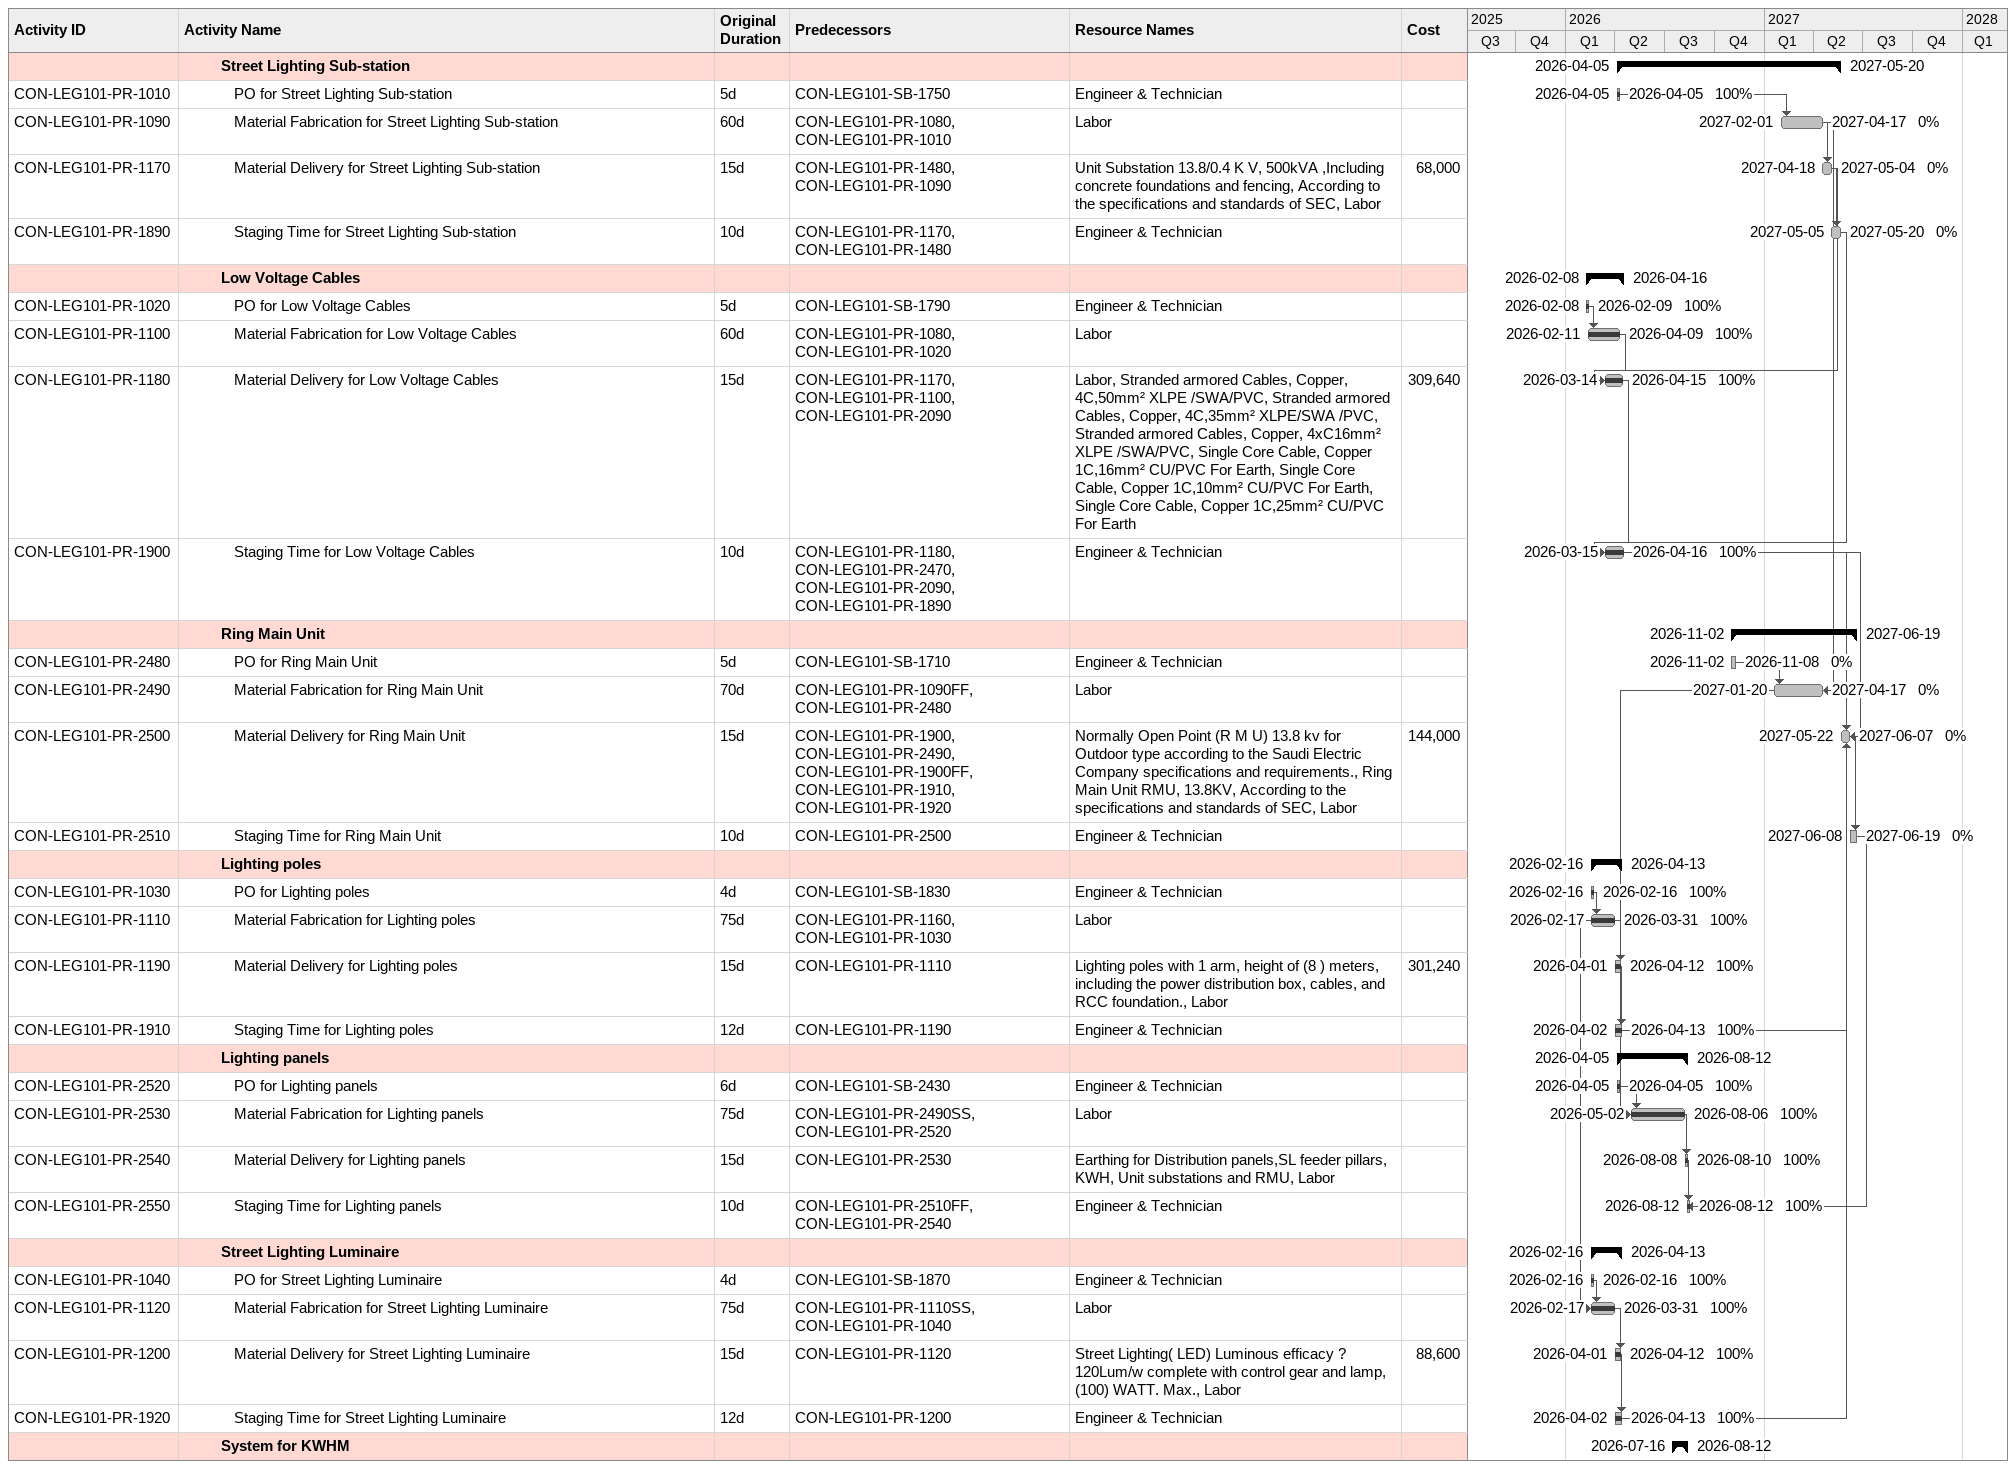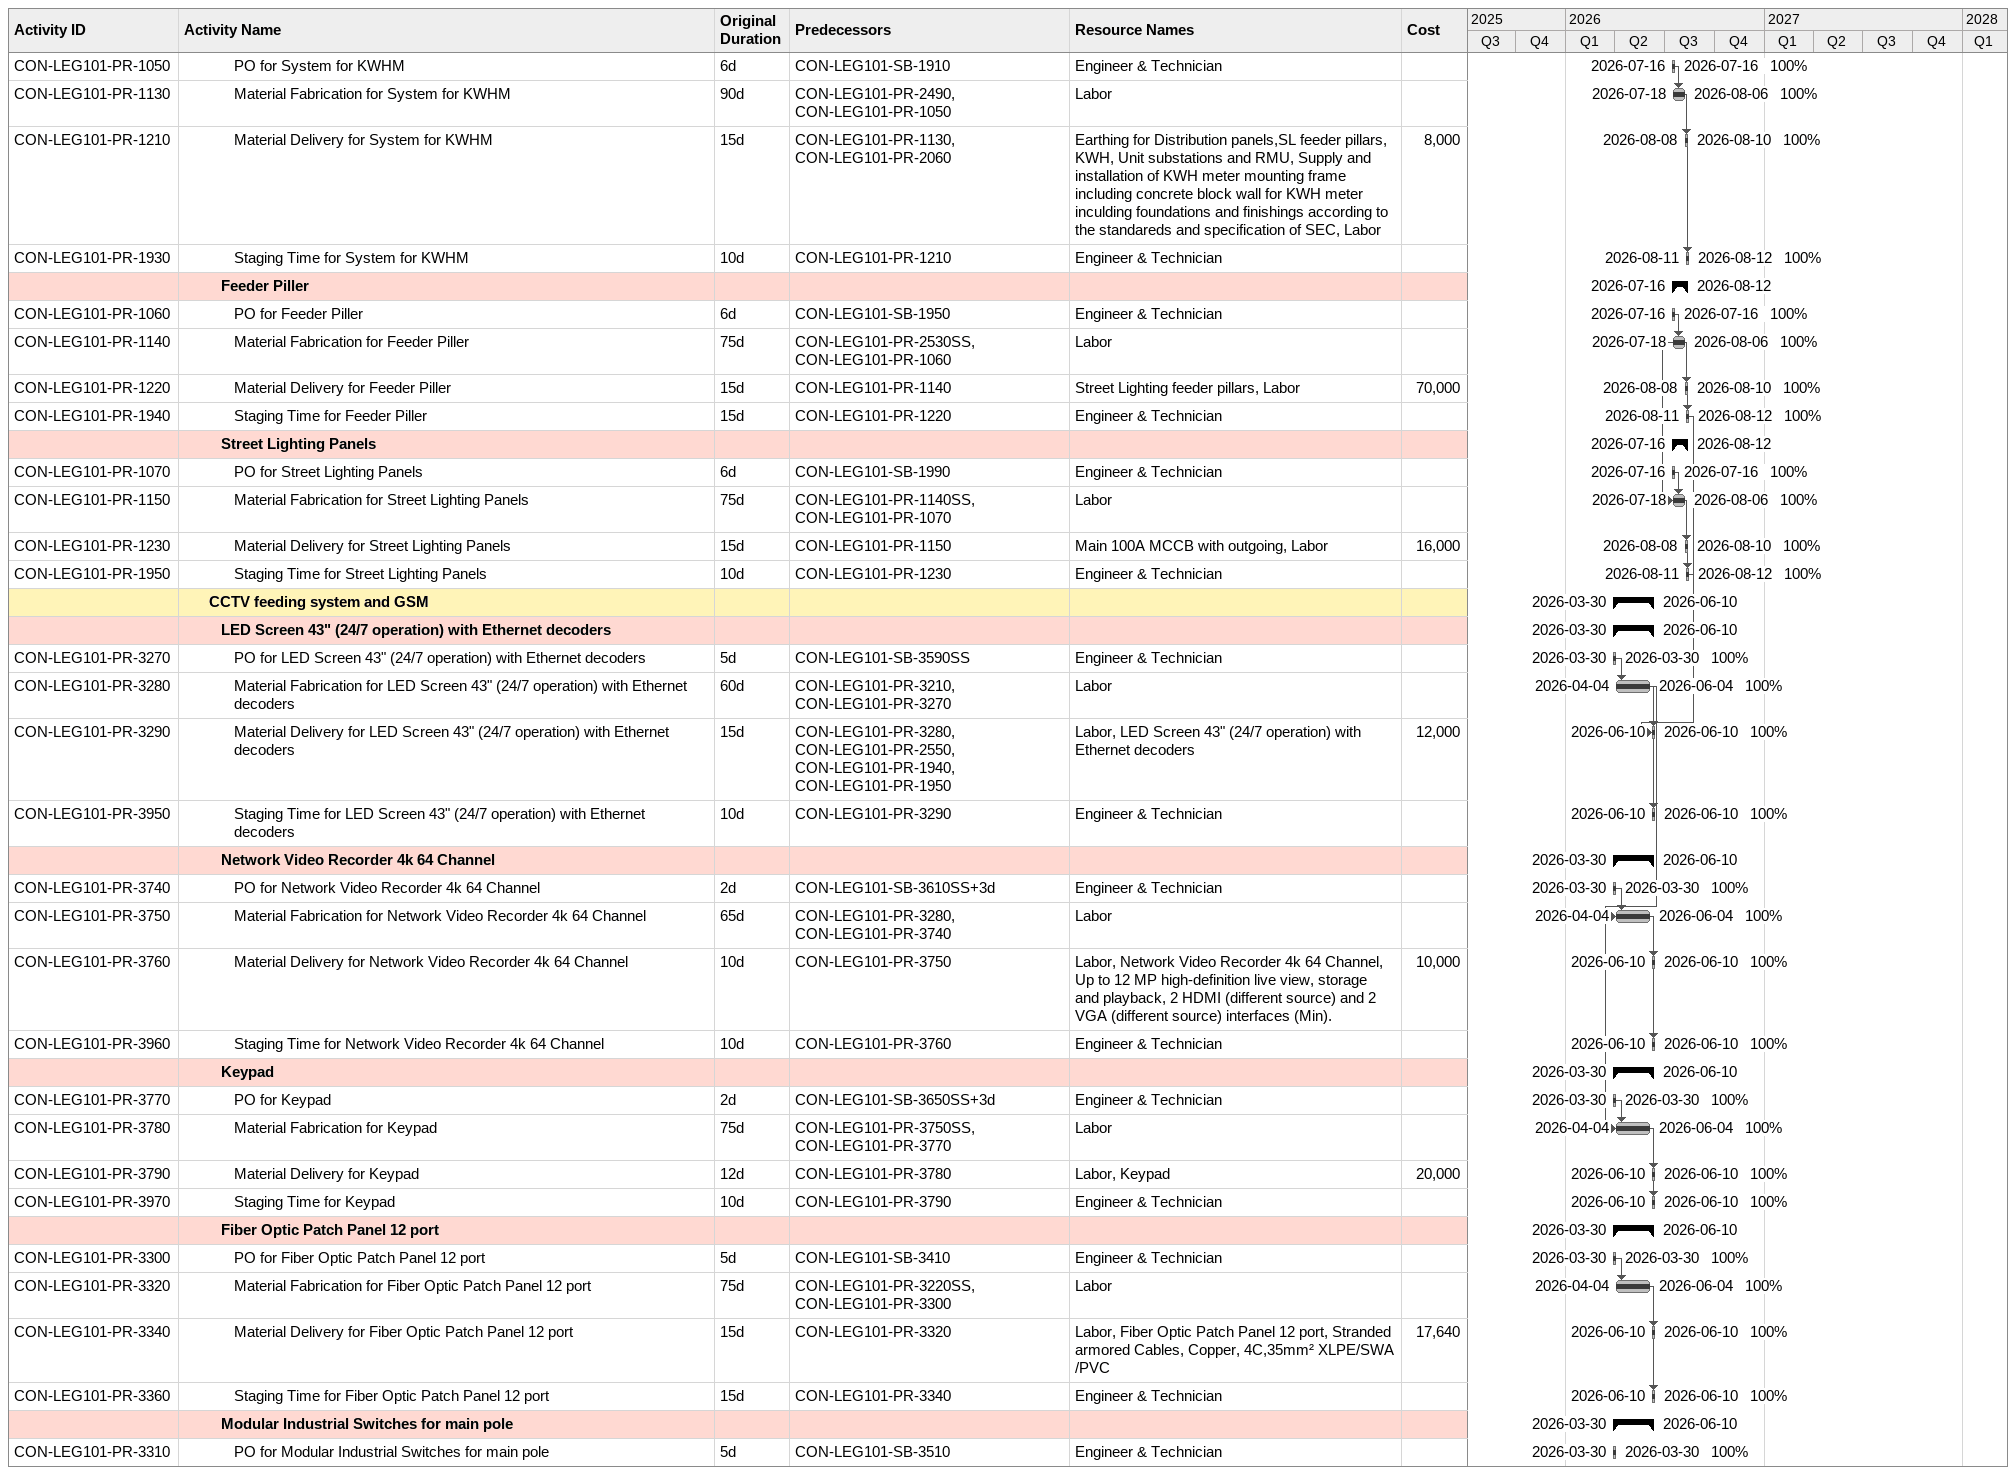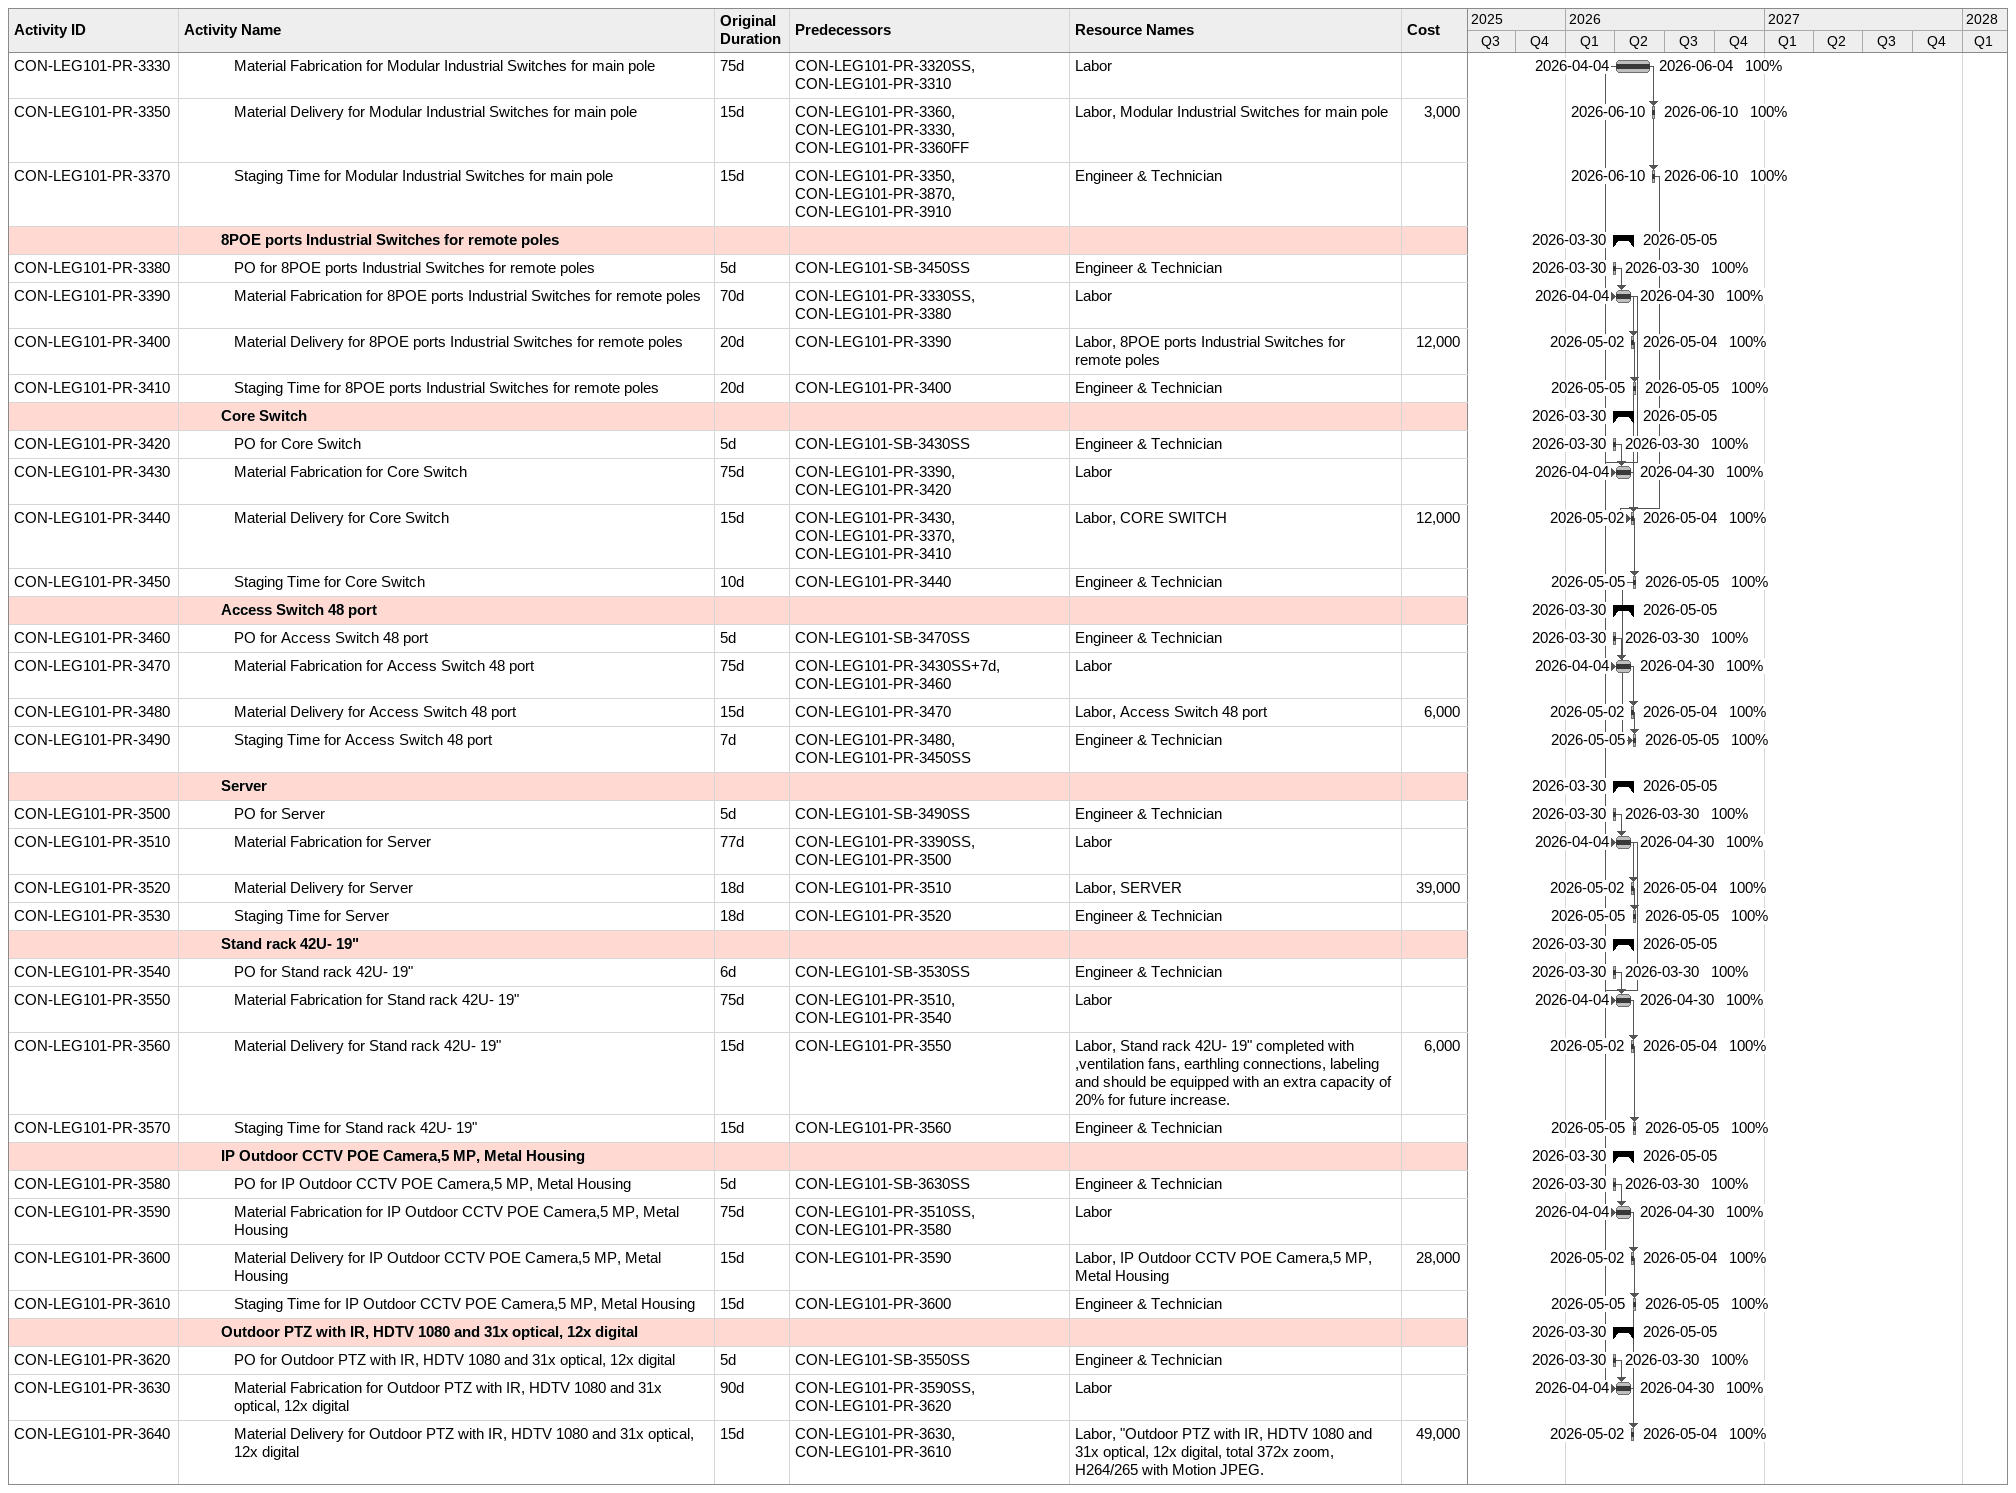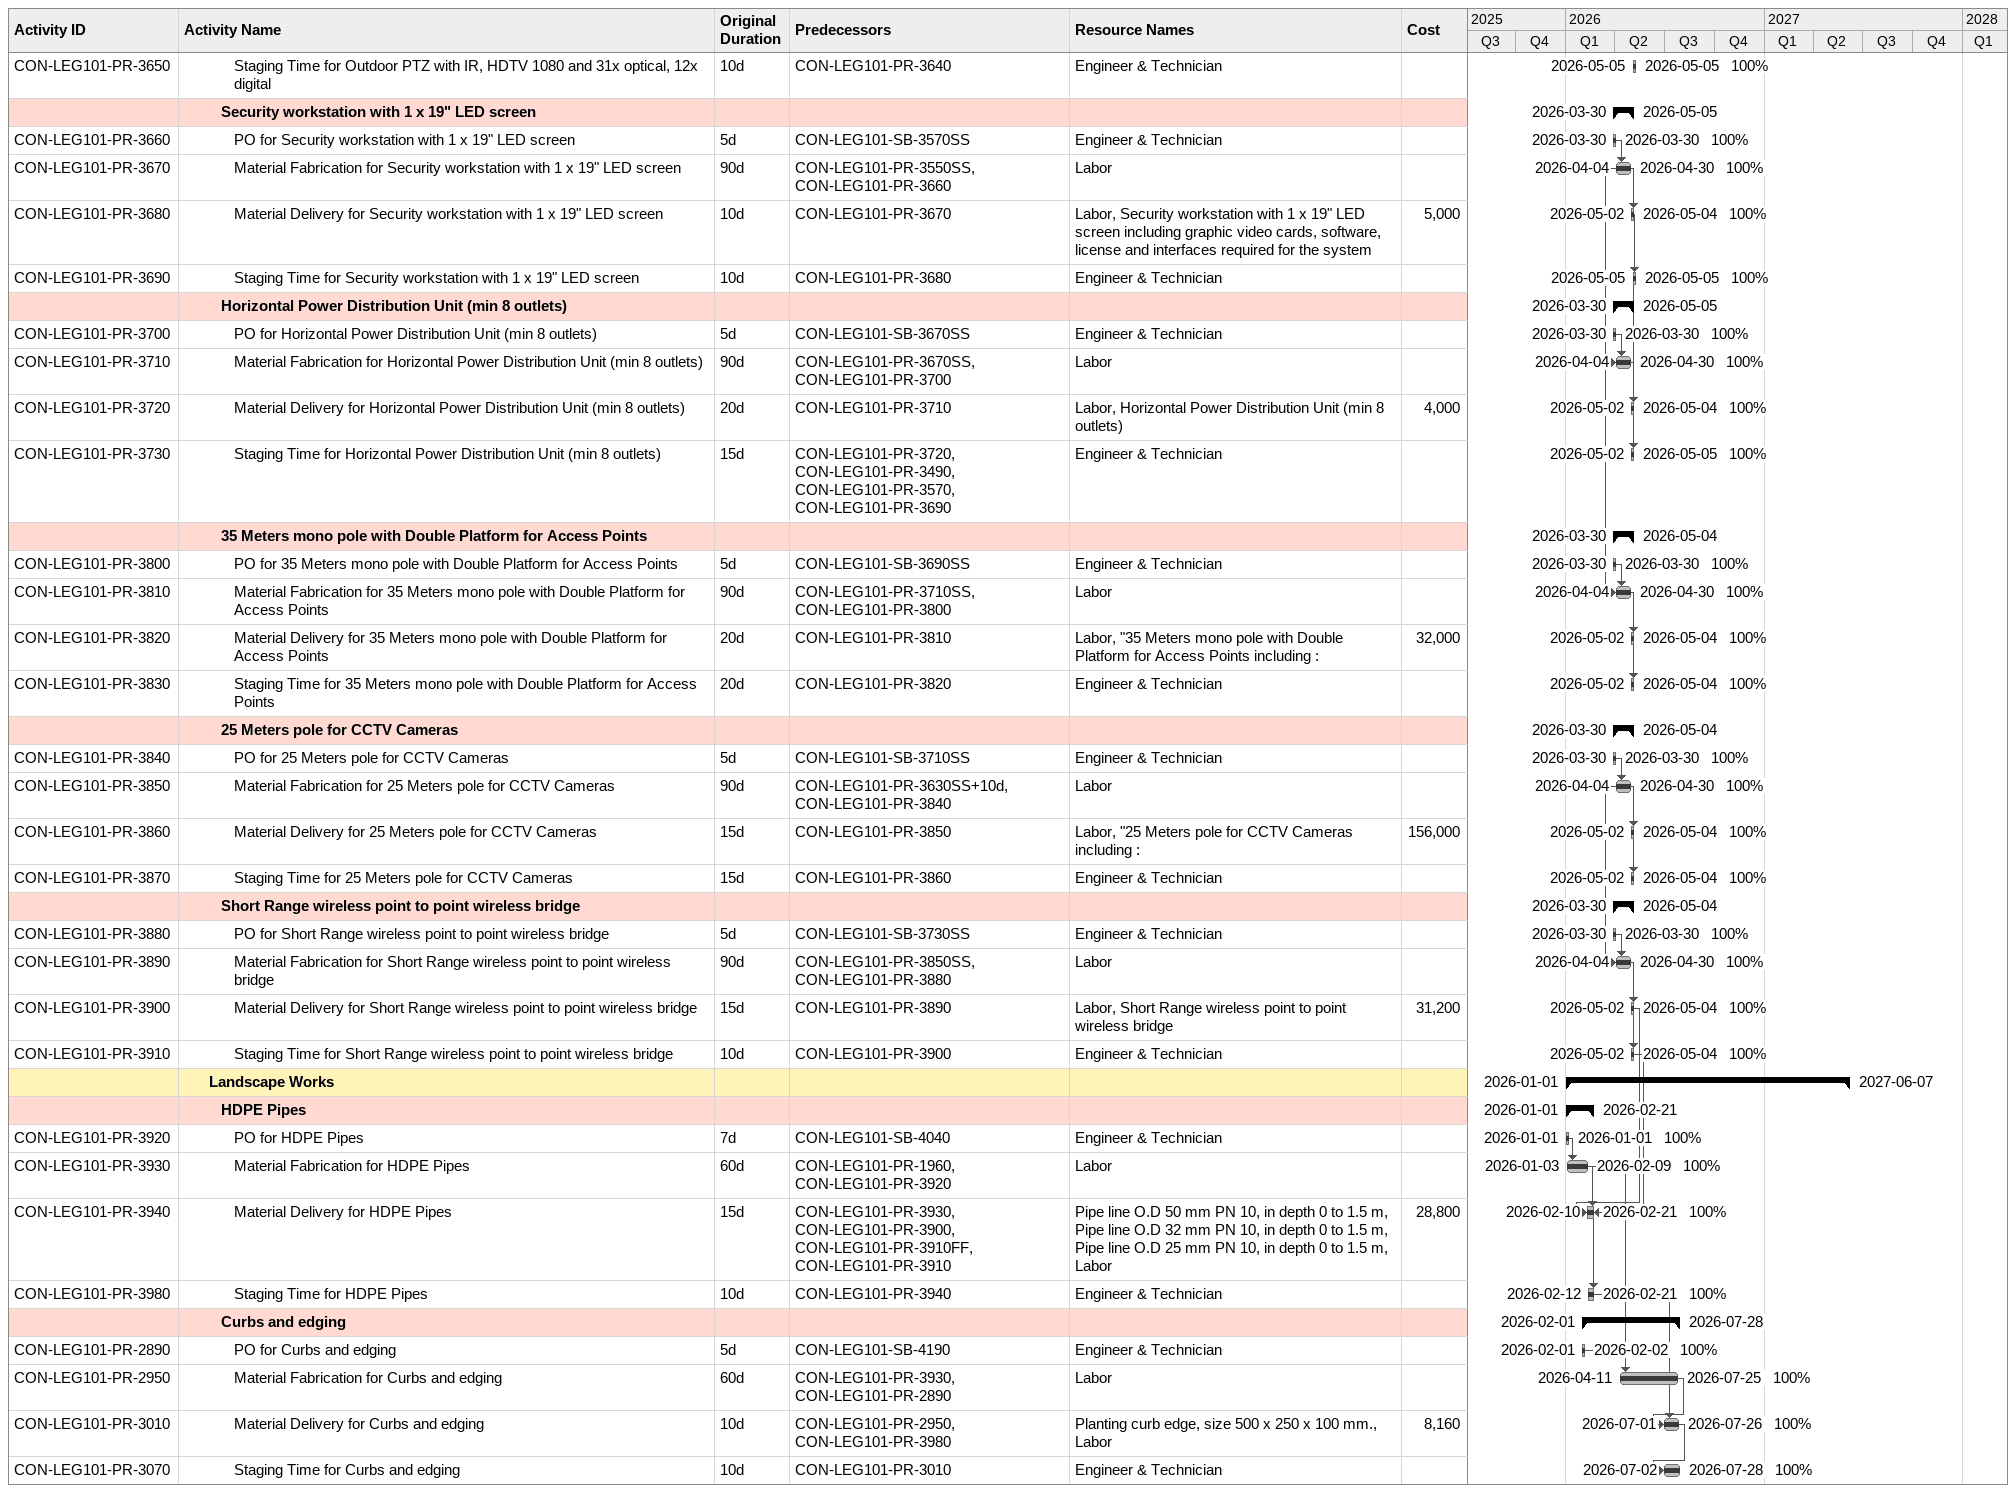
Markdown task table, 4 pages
| ID | Level | Task | Original duration | Start | Finish | Predecessors | Resources | % complete | Cost |
|---|---|---|---|---|---|---|---|---|---|
|  | 4 | **Street Lighting Sub-station** |  | 2026-04-05 | 2027-05-20 |  |  |  |  |
| CON-LEG101-PR-1010 | 5 | PO for Street Lighting Sub-station | 5d | 2026-04-05 | 2026-04-05 | CON-LEG101-SB-1750 | Engineer & Technician | 100 |  |
| CON-LEG101-PR-1090 | 5 | Material Fabrication for Street Lighting Sub-station | 60d | 2027-02-01 | 2027-04-17 | CON-LEG101-PR-1080, CON-LEG101-PR-1010 | Labor | 0 |  |
| CON-LEG101-PR-1170 | 5 | Material Delivery for Street Lighting Sub-station | 15d | 2027-04-18 | 2027-05-04 | CON-LEG101-PR-1480, CON-LEG101-PR-1090 | Unit Substation 13.8/0.4 K V, 500kVA ,Including concrete foundations and fencing, According to the specifications and standards of SEC, Labor | 0 | 68000 |
| CON-LEG101-PR-1890 | 5 | Staging Time for Street Lighting Sub-station | 10d | 2027-05-05 | 2027-05-20 | CON-LEG101-PR-1170, CON-LEG101-PR-1480 | Engineer & Technician | 0 |  |
|  | 4 | **Low Voltage Cables** |  | 2026-02-08 | 2026-04-16 |  |  |  |  |
| CON-LEG101-PR-1020 | 5 | PO for Low Voltage Cables | 5d | 2026-02-08 | 2026-02-09 | CON-LEG101-SB-1790 | Engineer & Technician | 100 |  |
| CON-LEG101-PR-1100 | 5 | Material Fabrication for Low Voltage Cables | 60d | 2026-02-11 | 2026-04-09 | CON-LEG101-PR-1080, CON-LEG101-PR-1020 | Labor | 100 |  |
| CON-LEG101-PR-1180 | 5 | Material Delivery for Low Voltage Cables | 15d | 2026-03-14 | 2026-04-15 | CON-LEG101-PR-1170, CON-LEG101-PR-1100, CON-LEG101-PR-2090 | Labor, Stranded armored Cables, Copper, 4C,50mm² XLPE /SWA/PVC, Stranded armored Cables, Copper, 4C,35mm² XLPE/SWA /PVC, Stranded armored Cables, Copper, 4xC16mm² XLPE /SWA/PVC, Single Core Cable, Copper 1C,16mm² CU/PVC For Earth, Single Core Cable, Copper 1C,10mm² CU/PVC For Earth, Single Core Cable, Copper 1C,25mm² CU/PVC For Earth | 100 | 309640 |
| CON-LEG101-PR-1900 | 5 | Staging Time for Low Voltage Cables | 10d | 2026-03-15 | 2026-04-16 | CON-LEG101-PR-1180, CON-LEG101-PR-2470, CON-LEG101-PR-2090, CON-LEG101-PR-1890 | Engineer & Technician | 100 |  |
|  | 4 | **Ring Main Unit** |  | 2026-11-02 | 2027-06-19 |  |  |  |  |
| CON-LEG101-PR-2480 | 5 | PO for Ring Main Unit | 5d | 2026-11-02 | 2026-11-08 | CON-LEG101-SB-1710 | Engineer & Technician | 0 |  |
| CON-LEG101-PR-2490 | 5 | Material Fabrication for Ring Main Unit | 70d | 2027-01-20 | 2027-04-17 | CON-LEG101-PR-1090FF, CON-LEG101-PR-2480 | Labor | 0 |  |
| CON-LEG101-PR-2500 | 5 | Material Delivery for Ring Main Unit | 15d | 2027-05-22 | 2027-06-07 | CON-LEG101-PR-1900, CON-LEG101-PR-2490, CON-LEG101-PR-1900FF, CON-LEG101-PR-1910, CON-LEG101-PR-1920 | Normally Open Point (R M U) 13.8 kv for Outdoor type according to the Saudi Electric Company specifications and requirements., Ring Main Unit RMU, 13.8KV, According to the specifications and standards of SEC, Labor | 0 | 144000 |
| CON-LEG101-PR-2510 | 5 | Staging Time for Ring Main Unit | 10d | 2027-06-08 | 2027-06-19 | CON-LEG101-PR-2500 | Engineer & Technician | 0 |  |
|  | 4 | **Lighting poles** |  | 2026-02-16 | 2026-04-13 |  |  |  |  |
| CON-LEG101-PR-1030 | 5 | PO for Lighting poles | 4d | 2026-02-16 | 2026-02-16 | CON-LEG101-SB-1830 | Engineer & Technician | 100 |  |
| CON-LEG101-PR-1110 | 5 | Material Fabrication for Lighting poles | 75d | 2026-02-17 | 2026-03-31 | CON-LEG101-PR-1160, CON-LEG101-PR-1030 | Labor | 100 |  |
| CON-LEG101-PR-1190 | 5 | Material Delivery for Lighting poles | 15d | 2026-04-01 | 2026-04-12 | CON-LEG101-PR-1110 | Lighting poles with 1 arm, height of (8 ) meters, including the power distribution box, cables, and RCC foundation., Labor | 100 | 301240 |
| CON-LEG101-PR-1910 | 5 | Staging Time for Lighting poles | 12d | 2026-04-02 | 2026-04-13 | CON-LEG101-PR-1190 | Engineer & Technician | 100 |  |
|  | 4 | **Lighting panels** |  | 2026-04-05 | 2026-08-12 |  |  |  |  |
| CON-LEG101-PR-2520 | 5 | PO for Lighting panels | 6d | 2026-04-05 | 2026-04-05 | CON-LEG101-SB-2430 | Engineer & Technician | 100 |  |
| CON-LEG101-PR-2530 | 5 | Material Fabrication for Lighting panels | 75d | 2026-05-02 | 2026-08-06 | CON-LEG101-PR-2490SS, CON-LEG101-PR-2520 | Labor | 100 |  |
| CON-LEG101-PR-2540 | 5 | Material Delivery for Lighting panels | 15d | 2026-08-08 | 2026-08-10 | CON-LEG101-PR-2530 | Earthing for Distribution panels,SL feeder pillars, KWH, Unit substations and RMU, Labor | 100 |  |
| CON-LEG101-PR-2550 | 5 | Staging Time for Lighting panels | 10d | 2026-08-12 | 2026-08-12 | CON-LEG101-PR-2510FF, CON-LEG101-PR-2540 | Engineer & Technician | 100 |  |
|  | 4 | **Street Lighting Luminaire** |  | 2026-02-16 | 2026-04-13 |  |  |  |  |
| CON-LEG101-PR-1040 | 5 | PO for Street Lighting Luminaire | 4d | 2026-02-16 | 2026-02-16 | CON-LEG101-SB-1870 | Engineer & Technician | 100 |  |
| CON-LEG101-PR-1120 | 5 | Material Fabrication for Street Lighting Luminaire | 75d | 2026-02-17 | 2026-03-31 | CON-LEG101-PR-1110SS, CON-LEG101-PR-1040 | Labor | 100 |  |
| CON-LEG101-PR-1200 | 5 | Material Delivery for Street Lighting Luminaire | 15d | 2026-04-01 | 2026-04-12 | CON-LEG101-PR-1120 | Street Lighting( LED) Luminous efficacy ? 120Lum/w complete with control gear and lamp, (100) WATT. Max., Labor | 100 | 88600 |
| CON-LEG101-PR-1920 | 5 | Staging Time for Street Lighting Luminaire | 12d | 2026-04-02 | 2026-04-13 | CON-LEG101-PR-1200 | Engineer & Technician | 100 |  |
|  | 4 | **System for KWHM** |  | 2026-07-16 | 2026-08-12 |  |  |  |  |
| CON-LEG101-PR-1050 | 5 | PO for System for KWHM | 6d | 2026-07-16 | 2026-07-16 | CON-LEG101-SB-1910 | Engineer & Technician | 100 |  |
| CON-LEG101-PR-1130 | 5 | Material Fabrication for System for KWHM | 90d | 2026-07-18 | 2026-08-06 | CON-LEG101-PR-2490, CON-LEG101-PR-1050 | Labor | 100 |  |
| CON-LEG101-PR-1210 | 5 | Material Delivery for System for KWHM | 15d | 2026-08-08 | 2026-08-10 | CON-LEG101-PR-1130, CON-LEG101-PR-2060 | Earthing for Distribution panels,SL feeder pillars, KWH, Unit substations and RMU, Supply and installation of KWH meter mounting frame including concrete block wall for KWH meter inculding foundations and finishings according to the standareds and specification of SEC, Labor | 100 | 8000 |
| CON-LEG101-PR-1930 | 5 | Staging Time for System for KWHM | 10d | 2026-08-11 | 2026-08-12 | CON-LEG101-PR-1210 | Engineer & Technician | 100 |  |
|  | 4 | **Feeder Piller** |  | 2026-07-16 | 2026-08-12 |  |  |  |  |
| CON-LEG101-PR-1060 | 5 | PO for Feeder Piller | 6d | 2026-07-16 | 2026-07-16 | CON-LEG101-SB-1950 | Engineer & Technician | 100 |  |
| CON-LEG101-PR-1140 | 5 | Material Fabrication for Feeder Piller | 75d | 2026-07-18 | 2026-08-06 | CON-LEG101-PR-2530SS, CON-LEG101-PR-1060 | Labor | 100 |  |
| CON-LEG101-PR-1220 | 5 | Material Delivery for Feeder Piller | 15d | 2026-08-08 | 2026-08-10 | CON-LEG101-PR-1140 | Street Lighting feeder pillars, Labor | 100 | 70000 |
| CON-LEG101-PR-1940 | 5 | Staging Time for Feeder Piller | 15d | 2026-08-11 | 2026-08-12 | CON-LEG101-PR-1220 | Engineer & Technician | 100 |  |
|  | 4 | **Street Lighting Panels** |  | 2026-07-16 | 2026-08-12 |  |  |  |  |
| CON-LEG101-PR-1070 | 5 | PO for Street Lighting Panels | 6d | 2026-07-16 | 2026-07-16 | CON-LEG101-SB-1990 | Engineer & Technician | 100 |  |
| CON-LEG101-PR-1150 | 5 | Material Fabrication for Street Lighting Panels | 75d | 2026-07-18 | 2026-08-06 | CON-LEG101-PR-1140SS, CON-LEG101-PR-1070 | Labor | 100 |  |
| CON-LEG101-PR-1230 | 5 | Material Delivery for Street Lighting Panels | 15d | 2026-08-08 | 2026-08-10 | CON-LEG101-PR-1150 | Main 100A MCCB with outgoing, Labor | 100 | 16000 |
| CON-LEG101-PR-1950 | 5 | Staging Time for Street Lighting Panels | 10d | 2026-08-11 | 2026-08-12 | CON-LEG101-PR-1230 | Engineer & Technician | 100 |  |
|  | 3 | **CCTV feeding system and GSM** |  | 2026-03-30 | 2026-06-10 |  |  |  |  |
|  | 4 | **LED Screen 43" (24/7 operation) with Ethernet decoders** |  | 2026-03-30 | 2026-06-10 |  |  |  |  |
| CON-LEG101-PR-3270 | 5 | PO for LED Screen 43" (24/7 operation) with Ethernet decoders | 5d | 2026-03-30 | 2026-03-30 | CON-LEG101-SB-3590SS | Engineer & Technician | 100 |  |
| CON-LEG101-PR-3280 | 5 | Material Fabrication for LED Screen 43" (24/7 operation) with Ethernet decoders | 60d | 2026-04-04 | 2026-06-04 | CON-LEG101-PR-3210, CON-LEG101-PR-3270 | Labor | 100 |  |
| CON-LEG101-PR-3290 | 5 | Material Delivery for LED Screen 43" (24/7 operation) with Ethernet decoders | 15d | 2026-06-10 | 2026-06-10 | CON-LEG101-PR-3280, CON-LEG101-PR-2550, CON-LEG101-PR-1940, CON-LEG101-PR-1950 | Labor, LED Screen 43" (24/7 operation) with Ethernet decoders | 100 | 12000 |
| CON-LEG101-PR-3950 | 5 | Staging Time for LED Screen 43" (24/7 operation) with Ethernet decoders | 10d | 2026-06-10 | 2026-06-10 | CON-LEG101-PR-3290 | Engineer & Technician | 100 |  |
|  | 4 | **Network Video Recorder 4k 64 Channel** |  | 2026-03-30 | 2026-06-10 |  |  |  |  |
| CON-LEG101-PR-3740 | 5 | PO for Network Video Recorder 4k 64 Channel | 2d | 2026-03-30 | 2026-03-30 | CON-LEG101-SB-3610SS+3d | Engineer & Technician | 100 |  |
| CON-LEG101-PR-3750 | 5 | Material Fabrication for Network Video Recorder 4k 64 Channel | 65d | 2026-04-04 | 2026-06-04 | CON-LEG101-PR-3280, CON-LEG101-PR-3740 | Labor | 100 |  |
| CON-LEG101-PR-3760 | 5 | Material Delivery for Network Video Recorder 4k 64 Channel | 10d | 2026-06-10 | 2026-06-10 | CON-LEG101-PR-3750 | Labor, Network Video Recorder 4k 64 Channel, Up to 12 MP high-definition live view, storage and playback, 2 HDMI (different source) and 2 VGA (different source) interfaces (Min). | 100 | 10000 |
| CON-LEG101-PR-3960 | 5 | Staging Time for Network Video Recorder 4k 64 Channel | 10d | 2026-06-10 | 2026-06-10 | CON-LEG101-PR-3760 | Engineer & Technician | 100 |  |
|  | 4 | **Keypad** |  | 2026-03-30 | 2026-06-10 |  |  |  |  |
| CON-LEG101-PR-3770 | 5 | PO for Keypad | 2d | 2026-03-30 | 2026-03-30 | CON-LEG101-SB-3650SS+3d | Engineer & Technician | 100 |  |
| CON-LEG101-PR-3780 | 5 | Material Fabrication for Keypad | 75d | 2026-04-04 | 2026-06-04 | CON-LEG101-PR-3750SS, CON-LEG101-PR-3770 | Labor | 100 |  |
| CON-LEG101-PR-3790 | 5 | Material Delivery for Keypad | 12d | 2026-06-10 | 2026-06-10 | CON-LEG101-PR-3780 | Labor, Keypad | 100 | 20000 |
| CON-LEG101-PR-3970 | 5 | Staging Time for Keypad | 10d | 2026-06-10 | 2026-06-10 | CON-LEG101-PR-3790 | Engineer & Technician | 100 |  |
|  | 4 | **Fiber Optic Patch Panel 12 port** |  | 2026-03-30 | 2026-06-10 |  |  |  |  |
| CON-LEG101-PR-3300 | 5 | PO for Fiber Optic Patch Panel 12 port | 5d | 2026-03-30 | 2026-03-30 | CON-LEG101-SB-3410 | Engineer & Technician | 100 |  |
| CON-LEG101-PR-3320 | 5 | Material Fabrication for Fiber Optic Patch Panel 12 port | 75d | 2026-04-04 | 2026-06-04 | CON-LEG101-PR-3220SS, CON-LEG101-PR-3300 | Labor | 100 |  |
| CON-LEG101-PR-3340 | 5 | Material Delivery for Fiber Optic Patch Panel 12 port | 15d | 2026-06-10 | 2026-06-10 | CON-LEG101-PR-3320 | Labor, Fiber Optic Patch Panel 12 port, Stranded armored Cables, Copper, 4C,35mm² XLPE/SWA /PVC | 100 | 17640 |
| CON-LEG101-PR-3360 | 5 | Staging Time for Fiber Optic Patch Panel 12 port | 15d | 2026-06-10 | 2026-06-10 | CON-LEG101-PR-3340 | Engineer & Technician | 100 |  |
|  | 4 | **Modular Industrial Switches for main pole** |  | 2026-03-30 | 2026-06-10 |  |  |  |  |
| CON-LEG101-PR-3310 | 5 | PO for Modular Industrial Switches for main pole | 5d | 2026-03-30 | 2026-03-30 | CON-LEG101-SB-3510 | Engineer & Technician | 100 |  |
| CON-LEG101-PR-3330 | 5 | Material Fabrication for Modular Industrial Switches for main pole | 75d | 2026-04-04 | 2026-06-04 | CON-LEG101-PR-3320SS, CON-LEG101-PR-3310 | Labor | 100 |  |
| CON-LEG101-PR-3350 | 5 | Material Delivery for Modular Industrial Switches for main pole | 15d | 2026-06-10 | 2026-06-10 | CON-LEG101-PR-3360, CON-LEG101-PR-3330, CON-LEG101-PR-3360FF | Labor, Modular Industrial Switches for main pole | 100 | 3000 |
| CON-LEG101-PR-3370 | 5 | Staging Time for Modular Industrial Switches for main pole | 15d | 2026-06-10 | 2026-06-10 | CON-LEG101-PR-3350, CON-LEG101-PR-3870, CON-LEG101-PR-3910 | Engineer & Technician | 100 |  |
|  | 4 | **8POE ports Industrial Switches for remote poles** |  | 2026-03-30 | 2026-05-05 |  |  |  |  |
| CON-LEG101-PR-3380 | 5 | PO for 8POE ports Industrial Switches for remote poles | 5d | 2026-03-30 | 2026-03-30 | CON-LEG101-SB-3450SS | Engineer & Technician | 100 |  |
| CON-LEG101-PR-3390 | 5 | Material Fabrication for 8POE ports Industrial Switches for remote poles | 70d | 2026-04-04 | 2026-04-30 | CON-LEG101-PR-3330SS, CON-LEG101-PR-3380 | Labor | 100 |  |
| CON-LEG101-PR-3400 | 5 | Material Delivery for 8POE ports Industrial Switches for remote poles | 20d | 2026-05-02 | 2026-05-04 | CON-LEG101-PR-3390 | Labor, 8POE ports Industrial Switches for remote poles | 100 | 12000 |
| CON-LEG101-PR-3410 | 5 | Staging Time for 8POE ports Industrial Switches for remote poles | 20d | 2026-05-05 | 2026-05-05 | CON-LEG101-PR-3400 | Engineer & Technician | 100 |  |
|  | 4 | **Core Switch** |  | 2026-03-30 | 2026-05-05 |  |  |  |  |
| CON-LEG101-PR-3420 | 5 | PO for Core Switch | 5d | 2026-03-30 | 2026-03-30 | CON-LEG101-SB-3430SS | Engineer & Technician | 100 |  |
| CON-LEG101-PR-3430 | 5 | Material Fabrication for Core Switch | 75d | 2026-04-04 | 2026-04-30 | CON-LEG101-PR-3390, CON-LEG101-PR-3420 | Labor | 100 |  |
| CON-LEG101-PR-3440 | 5 | Material Delivery for Core Switch | 15d | 2026-05-02 | 2026-05-04 | CON-LEG101-PR-3430, CON-LEG101-PR-3370, CON-LEG101-PR-3410 | Labor, CORE SWITCH | 100 | 12000 |
| CON-LEG101-PR-3450 | 5 | Staging Time for Core Switch | 10d | 2026-05-05 | 2026-05-05 | CON-LEG101-PR-3440 | Engineer & Technician | 100 |  |
|  | 4 | **Access Switch 48 port** |  | 2026-03-30 | 2026-05-05 |  |  |  |  |
| CON-LEG101-PR-3460 | 5 | PO for Access Switch 48 port | 5d | 2026-03-30 | 2026-03-30 | CON-LEG101-SB-3470SS | Engineer & Technician | 100 |  |
| CON-LEG101-PR-3470 | 5 | Material Fabrication for Access Switch 48 port | 75d | 2026-04-04 | 2026-04-30 | CON-LEG101-PR-3430SS+7d, CON-LEG101-PR-3460 | Labor | 100 |  |
| CON-LEG101-PR-3480 | 5 | Material Delivery for Access Switch 48 port | 15d | 2026-05-02 | 2026-05-04 | CON-LEG101-PR-3470 | Labor, Access Switch 48 port | 100 | 6000 |
| CON-LEG101-PR-3490 | 5 | Staging Time for Access Switch 48 port | 7d | 2026-05-05 | 2026-05-05 | CON-LEG101-PR-3480, CON-LEG101-PR-3450SS | Engineer & Technician | 100 |  |
|  | 4 | **Server** |  | 2026-03-30 | 2026-05-05 |  |  |  |  |
| CON-LEG101-PR-3500 | 5 | PO for Server | 5d | 2026-03-30 | 2026-03-30 | CON-LEG101-SB-3490SS | Engineer & Technician | 100 |  |
| CON-LEG101-PR-3510 | 5 | Material Fabrication for Server | 77d | 2026-04-04 | 2026-04-30 | CON-LEG101-PR-3390SS, CON-LEG101-PR-3500 | Labor | 100 |  |
| CON-LEG101-PR-3520 | 5 | Material Delivery for Server | 18d | 2026-05-02 | 2026-05-04 | CON-LEG101-PR-3510 | Labor, SERVER | 100 | 39000 |
| CON-LEG101-PR-3530 | 5 | Staging Time for Server | 18d | 2026-05-05 | 2026-05-05 | CON-LEG101-PR-3520 | Engineer & Technician | 100 |  |
|  | 4 | **Stand rack 42U- 19"** |  | 2026-03-30 | 2026-05-05 |  |  |  |  |
| CON-LEG101-PR-3540 | 5 | PO for Stand rack 42U- 19" | 6d | 2026-03-30 | 2026-03-30 | CON-LEG101-SB-3530SS | Engineer & Technician | 100 |  |
| CON-LEG101-PR-3550 | 5 | Material Fabrication for Stand rack 42U- 19" | 75d | 2026-04-04 | 2026-04-30 | CON-LEG101-PR-3510, CON-LEG101-PR-3540 | Labor | 100 |  |
| CON-LEG101-PR-3560 | 5 | Material Delivery for Stand rack 42U- 19" | 15d | 2026-05-02 | 2026-05-04 | CON-LEG101-PR-3550 | Labor, Stand rack 42U- 19" completed with ,ventilation fans, earthling connections, labeling and should be equipped with an extra capacity of 20% for future increase. | 100 | 6000 |
| CON-LEG101-PR-3570 | 5 | Staging Time for Stand rack 42U- 19" | 15d | 2026-05-05 | 2026-05-05 | CON-LEG101-PR-3560 | Engineer & Technician | 100 |  |
|  | 4 | **IP Outdoor CCTV POE Camera,5 MP, Metal Housing** |  | 2026-03-30 | 2026-05-05 |  |  |  |  |
| CON-LEG101-PR-3580 | 5 | PO for IP Outdoor CCTV POE Camera,5 MP, Metal Housing | 5d | 2026-03-30 | 2026-03-30 | CON-LEG101-SB-3630SS | Engineer & Technician | 100 |  |
| CON-LEG101-PR-3590 | 5 | Material Fabrication for IP Outdoor CCTV POE Camera,5 MP, Metal Housing | 75d | 2026-04-04 | 2026-04-30 | CON-LEG101-PR-3510SS, CON-LEG101-PR-3580 | Labor | 100 |  |
| CON-LEG101-PR-3600 | 5 | Material Delivery for IP Outdoor CCTV POE Camera,5 MP, Metal Housing | 15d | 2026-05-02 | 2026-05-04 | CON-LEG101-PR-3590 | Labor, IP Outdoor CCTV POE Camera,5 MP, Metal Housing | 100 | 28000 |
| CON-LEG101-PR-3610 | 5 | Staging Time for IP Outdoor CCTV POE Camera,5 MP, Metal Housing | 15d | 2026-05-05 | 2026-05-05 | CON-LEG101-PR-3600 | Engineer & Technician | 100 |  |
|  | 4 | **Outdoor PTZ with IR, HDTV 1080 and 31x optical, 12x digital** |  | 2026-03-30 | 2026-05-05 |  |  |  |  |
| CON-LEG101-PR-3620 | 5 | PO for Outdoor PTZ with IR, HDTV 1080 and 31x optical, 12x digital | 5d | 2026-03-30 | 2026-03-30 | CON-LEG101-SB-3550SS | Engineer & Technician | 100 |  |
| CON-LEG101-PR-3630 | 5 | Material Fabrication for Outdoor PTZ with IR, HDTV 1080 and 31x optical, 12x digital | 90d | 2026-04-04 | 2026-04-30 | CON-LEG101-PR-3590SS, CON-LEG101-PR-3620 | Labor | 100 |  |
| CON-LEG101-PR-3640 | 5 | Material Delivery for Outdoor PTZ with IR, HDTV 1080 and 31x optical, 12x digital | 15d | 2026-05-02 | 2026-05-04 | CON-LEG101-PR-3630, CON-LEG101-PR-3610 | Labor, "Outdoor PTZ with IR, HDTV 1080 and 31x optical, 12x digital, total 372x zoom, H264/265 with Motion JPEG. | 100 | 49000 |
| CON-LEG101-PR-3650 | 5 | Staging Time for Outdoor PTZ with IR, HDTV 1080 and 31x optical, 12x digital | 10d | 2026-05-05 | 2026-05-05 | CON-LEG101-PR-3640 | Engineer & Technician | 100 |  |
|  | 4 | **Security workstation with 1 x 19" LED screen** |  | 2026-03-30 | 2026-05-05 |  |  |  |  |
| CON-LEG101-PR-3660 | 5 | PO for Security workstation with 1 x 19" LED screen | 5d | 2026-03-30 | 2026-03-30 | CON-LEG101-SB-3570SS | Engineer & Technician | 100 |  |
| CON-LEG101-PR-3670 | 5 | Material Fabrication for Security workstation with 1 x 19" LED screen | 90d | 2026-04-04 | 2026-04-30 | CON-LEG101-PR-3550SS, CON-LEG101-PR-3660 | Labor | 100 |  |
| CON-LEG101-PR-3680 | 5 | Material Delivery for Security workstation with 1 x 19" LED screen | 10d | 2026-05-02 | 2026-05-04 | CON-LEG101-PR-3670 | Labor, Security workstation with 1 x 19" LED screen including graphic video cards, software, license and interfaces required for the system | 100 | 5000 |
| CON-LEG101-PR-3690 | 5 | Staging Time for Security workstation with 1 x 19" LED screen | 10d | 2026-05-05 | 2026-05-05 | CON-LEG101-PR-3680 | Engineer & Technician | 100 |  |
|  | 4 | **Horizontal Power Distribution Unit (min 8 outlets)** |  | 2026-03-30 | 2026-05-05 |  |  |  |  |
| CON-LEG101-PR-3700 | 5 | PO for Horizontal Power Distribution Unit (min 8 outlets) | 5d | 2026-03-30 | 2026-03-30 | CON-LEG101-SB-3670SS | Engineer & Technician | 100 |  |
| CON-LEG101-PR-3710 | 5 | Material Fabrication for Horizontal Power Distribution Unit (min 8 outlets) | 90d | 2026-04-04 | 2026-04-30 | CON-LEG101-PR-3670SS, CON-LEG101-PR-3700 | Labor | 100 |  |
| CON-LEG101-PR-3720 | 5 | Material Delivery for Horizontal Power Distribution Unit (min 8 outlets) | 20d | 2026-05-02 | 2026-05-04 | CON-LEG101-PR-3710 | Labor, Horizontal Power Distribution Unit (min 8 outlets) | 100 | 4000 |
| CON-LEG101-PR-3730 | 5 | Staging Time for Horizontal Power Distribution Unit (min 8 outlets) | 15d | 2026-05-02 | 2026-05-05 | CON-LEG101-PR-3720, CON-LEG101-PR-3490, CON-LEG101-PR-3570, CON-LEG101-PR-3690 | Engineer & Technician | 100 |  |
|  | 4 | **35 Meters mono pole with Double Platform for Access Points** |  | 2026-03-30 | 2026-05-04 |  |  |  |  |
| CON-LEG101-PR-3800 | 5 | PO for 35 Meters mono pole with Double Platform for Access Points | 5d | 2026-03-30 | 2026-03-30 | CON-LEG101-SB-3690SS | Engineer & Technician | 100 |  |
| CON-LEG101-PR-3810 | 5 | Material Fabrication for 35 Meters mono pole with Double Platform for Access Points | 90d | 2026-04-04 | 2026-04-30 | CON-LEG101-PR-3710SS, CON-LEG101-PR-3800 | Labor | 100 |  |
| CON-LEG101-PR-3820 | 5 | Material Delivery for 35 Meters mono pole with Double Platform for Access Points | 20d | 2026-05-02 | 2026-05-04 | CON-LEG101-PR-3810 | Labor, "35 Meters mono pole with Double Platform for Access Points including : | 100 | 32000 |
| CON-LEG101-PR-3830 | 5 | Staging Time for 35 Meters mono pole with Double Platform for Access Points | 20d | 2026-05-02 | 2026-05-04 | CON-LEG101-PR-3820 | Engineer & Technician | 100 |  |
|  | 4 | **25 Meters pole for CCTV Cameras** |  | 2026-03-30 | 2026-05-04 |  |  |  |  |
| CON-LEG101-PR-3840 | 5 | PO for 25 Meters pole for CCTV Cameras | 5d | 2026-03-30 | 2026-03-30 | CON-LEG101-SB-3710SS | Engineer & Technician | 100 |  |
| CON-LEG101-PR-3850 | 5 | Material Fabrication for 25 Meters pole for CCTV Cameras | 90d | 2026-04-04 | 2026-04-30 | CON-LEG101-PR-3630SS+10d, CON-LEG101-PR-3840 | Labor | 100 |  |
| CON-LEG101-PR-3860 | 5 | Material Delivery for 25 Meters pole for CCTV Cameras | 15d | 2026-05-02 | 2026-05-04 | CON-LEG101-PR-3850 | Labor, "25 Meters pole for CCTV Cameras including : | 100 | 156000 |
| CON-LEG101-PR-3870 | 5 | Staging Time for 25 Meters pole for CCTV Cameras | 15d | 2026-05-02 | 2026-05-04 | CON-LEG101-PR-3860 | Engineer & Technician | 100 |  |
|  | 4 | **Short Range wireless point to point wireless bridge** |  | 2026-03-30 | 2026-05-04 |  |  |  |  |
| CON-LEG101-PR-3880 | 5 | PO for Short Range wireless point to point wireless bridge | 5d | 2026-03-30 | 2026-03-30 | CON-LEG101-SB-3730SS | Engineer & Technician | 100 |  |
| CON-LEG101-PR-3890 | 5 | Material Fabrication for Short Range wireless point to point wireless bridge | 90d | 2026-04-04 | 2026-04-30 | CON-LEG101-PR-3850SS, CON-LEG101-PR-3880 | Labor | 100 |  |
| CON-LEG101-PR-3900 | 5 | Material Delivery for Short Range wireless point to point wireless bridge | 15d | 2026-05-02 | 2026-05-04 | CON-LEG101-PR-3890 | Labor, Short Range wireless point to point wireless bridge | 100 | 31200 |
| CON-LEG101-PR-3910 | 5 | Staging Time for Short Range wireless point to point wireless bridge | 10d | 2026-05-02 | 2026-05-04 | CON-LEG101-PR-3900 | Engineer & Technician | 100 |  |
|  | 3 | **Landscape Works** |  | 2026-01-01 | 2027-06-07 |  |  |  |  |
|  | 4 | **HDPE Pipes** |  | 2026-01-01 | 2026-02-21 |  |  |  |  |
| CON-LEG101-PR-3920 | 5 | PO for HDPE Pipes | 7d | 2026-01-01 | 2026-01-01 | CON-LEG101-SB-4040 | Engineer & Technician | 100 |  |
| CON-LEG101-PR-3930 | 5 | Material Fabrication for HDPE Pipes | 60d | 2026-01-03 | 2026-02-09 | CON-LEG101-PR-1960, CON-LEG101-PR-3920 | Labor | 100 |  |
| CON-LEG101-PR-3940 | 5 | Material Delivery for HDPE Pipes | 15d | 2026-02-10 | 2026-02-21 | CON-LEG101-PR-3930, CON-LEG101-PR-3900, CON-LEG101-PR-3910FF, CON-LEG101-PR-3910 | Pipe line O.D 50 mm PN 10, in depth 0 to 1.5 m, Pipe line O.D 32 mm PN 10, in depth 0 to 1.5 m, Pipe line O.D 25 mm PN 10, in depth 0 to 1.5 m, Labor | 100 | 28800 |
| CON-LEG101-PR-3980 | 5 | Staging Time for HDPE Pipes | 10d | 2026-02-12 | 2026-02-21 | CON-LEG101-PR-3940 | Engineer & Technician | 100 |  |
|  | 4 | **Curbs and edging** |  | 2026-02-01 | 2026-07-28 |  |  |  |  |
| CON-LEG101-PR-2890 | 5 | PO for Curbs and edging | 5d | 2026-02-01 | 2026-02-02 | CON-LEG101-SB-4190 | Engineer & Technician | 100 |  |
| CON-LEG101-PR-2950 | 5 | Material Fabrication for Curbs and edging | 60d | 2026-04-11 | 2026-07-25 | CON-LEG101-PR-3930, CON-LEG101-PR-2890 | Labor | 100 |  |
| CON-LEG101-PR-3010 | 5 | Material Delivery for Curbs and edging | 10d | 2026-07-01 | 2026-07-26 | CON-LEG101-PR-2950, CON-LEG101-PR-3980 | Planting curb edge, size 500 x 250 x 100 mm., Labor | 100 | 8160 |
| CON-LEG101-PR-3070 | 5 | Staging Time for Curbs and edging | 10d | 2026-07-02 | 2026-07-28 | CON-LEG101-PR-3010 | Engineer & Technician | 100 |  |
